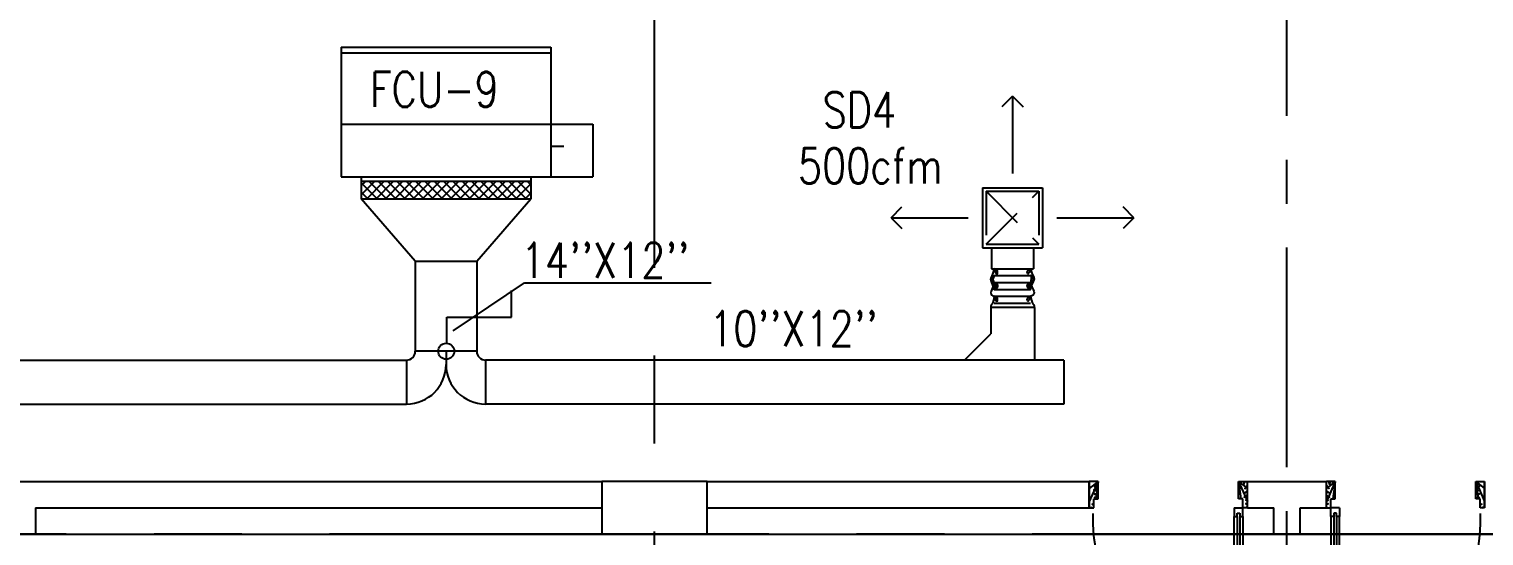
# Model space of a CAD drawing. Extents: x 417866231.7 to 417866328.5, y 43498046.7 to 43498124.2.
# Drawn here: x 417866286.52 to 417866294.8, y 43498081.2 to 43498084.08 of the extents above; entities that cross this region are included whole.
import ezdxf

# ---------------------------------------------------------------- set-up
doc = ezdxf.new("R2010")
doc.units = 0
doc.header["$MEASUREMENT"] = 0
for name, pattern in [('CENTER', [2, 1.25, -0.25, 0.25, -0.25]), ('CENTERX2', [4, 2.5, -0.5, 0.5, -0.5]), ('HIDDEN', [0.375, 0.25, -0.125])]:
    doc.linetypes.add(name, pattern=pattern)
doc.layers.get('0').update_dxf_attribs({"linetype": 'CONTINUOUS'})
for name, color, linetype in [('AXES', 11, 'CENTERX2'), ('AXES1', 11, 'CENTER'), ('COL', 7, 'CONTINUOUS'), ('DOOR', 9, 'CONTINUOUS'), ('DUCT', 6, 'CONTINUOUS'), ('EJ', 9, 'CONTINUOUS'), ('FCU', 6, 'CONTINUOUS'), ('HAT', 11, 'CONTINUOUS'), ('M-AC-FLEX', 7, 'CONTINUOUS'), ('M-EGU.', 2, 'CONTINUOUS'), ('M-TEXT', 2, 'CONTINUOUS'), ('ROOF', 11, 'CONTINUOUS'), ('WALL', 9, 'CONTINUOUS')]:
    doc.layers.add(name, color=color, linetype=linetype)
doc.styles.add('ROMANS', font='ROMANS.shx', dxfattribs={"width": 0.6})

# ---------------------------------------------------------------- blocks, each defined once
blk = doc.blocks.new('DOOR90')
at = {"layer": 'DOOR', "color": 7, "linetype": 'ByBlock'}
for p, q in [((-150, 0), (0, 0)), ((-150, 0), (-150, -25)), ((0, -50), (-113.7, 0)), ((0, -50), (-40.1, 0)), ((0, -50), (0, 0)), ((-1000, -25), (-1050, -25)), ((-1050, -75), (-1050, -25)), ((-1050, -25), (-1050, -75)), ((-1000, -75), (-1050, -75)), ((-1000, -42), (-1020, -42)), ((-1020, -42), (-1020, -58)), ((-1000, -58), (-1020, -58)), ((-1000, -25), (-1000, -42)), ((-1000, -58), (-1000, -75)), ((-877.6, -17.8), (-967.6, -17.8)), ((-967.6, -25), (-967.6, -17.8)), ((-967.6, -75), (-967.6, -82.2)), ((-877.6, -82.2), (-967.6, -82.2)), ((-955, -8.8), (-890.2, -8.8)), ((-955, -17.8), (-955, -8.8)), ((-955, -17.8), (-890.2, -17.8)), ((-955, -82.2), (-890.2, -82.2)), ((-955, -82.2), (-955, -91.2)), ((-890.2, -17.8), (-890.2, -8.8)), ((-890.2, -82.2), (-890.2, -91.2)), ((-877.6, -25), (-877.6, -17.8)), ((-877.6, -75), (-877.6, -82.2)), ((-200, -25), (-150, -25)), ((-200, -42), (-200, -25)), ((-180, -42), (-200, -42)), ((-200, -58), (-180, -58)), ((-200, -75), (-200, -58)), ((-150, -75), (-200, -75)), ((-180, -58), (-180, -42)), ((-150, -25), (-100, -25)), ((-150, -75), (-150, -25)), ((-100, -25), (-100, -50)), ((0, -50), (-100, -36.6)), ((-100, -50), (0, -50)), ((-955, -91.2), (-890.2, -91.2)), ((-150, -875), (-100, -875)), ((-150, -900), (-150, -875)), ((-150, -900), (0, -900)), ((0, -900), (-150, -900)), ((0, -850), (-113.7, -900)), ((-100, -875), (-100, -850)), ((0, -850), (-100, -863.4)), ((-100, -850), (0, -850)), ((0, -850), (-40.1, -900)), ((0, -850), (0, -900))]:
    blk.add_line(p, q, dxfattribs=at)
at = {"layer": 'DOOR', "linetype": 'ByBlock'}
for p, q in [((-200, -25), (-1000, -25)), ((-200, -42), (-1000, -42)), ((-200, -58), (-1000, -58)), ((-1000, -75), (-200, -75))]:
    blk.add_line(p, q, dxfattribs=at)
at = {"layer": 'DOOR', "color": 7, "linetype": 'ByBlock'}
for centre in [(-922.6, 23.5), (-922.6, -123.5)]:
    blk.add_circle(centre, 32.4, dxfattribs=at)
for centre, radius, start, end in [((0, -50), 154.4, 161.10529, 166.28577), ((0, -50), 94.4, 148.01819, 180), ((0, -50), 134.4, 158.15985, 169.28002), ((0, -50), 114.4, 154.08384, 167.37743), ((0, -50), 74.4, 137.77643, 180), ((0, -50), 54.4, 113.20738, 180), ((0, -50), 34.4, 90, 180), ((0, -50), 14.4, 90, 180), ((0, -850), 154.4, 193.71423, 198.89471), ((0, -850), 134.4, 190.71998, 201.84015), ((0, -850), 94.4, 180, 211.98181), ((0, -850), 74.4, 180, 222.22357), ((0, -850), 54.4, 180, 246.79262), ((0, -850), 34.4, 180, 270), ((0, -850), 14.4, 180, 270)]:
    blk.add_arc(centre, radius, start, end, dxfattribs=at)
at = {"layer": 'DOOR', "linetype": 'HIDDEN', "ltscale": 0.5}
blk.add_arc((-222.2, -50), 828.2, 178.27012, 275.00304, dxfattribs=at)
blk = doc.blocks.new('C5')
at = {"layer": 'HAT', "linetype": 'ByBlock'}
h = blk.add_hatch(dxfattribs=at)
h.set_pattern_fill('ANSI31', color=256, scale=300, style=0)
h.set_pattern_definition([(45, (-223356.182, -51411.005), (-26.516504, 26.516504), [])])
h.paths.add_polyline_path([(300, 300), (0, 300), (0, 0), (300, 0)])
h.paths.add_polyline_path([(600, 300), (300, 300), (300, 0), (600, 0)])
at = {"layer": 'COL'}
blk.add_lwpolyline([(600, 300), (0, 300), (0, 0), (600, 0)], close=True, dxfattribs=at)
blk = doc.blocks.new('*X31')
at = {"color": 0}
for p, q in [((-750.2, 2537.8), (-672.3, 2615.8)), ((-750.2, 2590.8), (-725.3, 2615.8)), ((-659.6, 2515.8), (-750.2, 2606.4)), ((-719.2, 2515.8), (-619.2, 2615.8)), ((-606.6, 2515.8), (-706.6, 2615.8)), ((-666.2, 2515.8), (-566.2, 2615.8)), ((-553.6, 2515.8), (-653.6, 2615.8)), ((-613.2, 2515.8), (-513.2, 2615.8)), ((-500.5, 2515.8), (-600.5, 2615.8)), ((-560.1, 2515.8), (-460.1, 2615.8)), ((-447.5, 2515.8), (-547.5, 2615.8)), ((-507.1, 2515.8), (-407.1, 2615.8)), ((-394.5, 2515.8), (-494.5, 2615.8)), ((-454.1, 2515.8), (-354.1, 2615.8)), ((-341.4, 2515.8), (-441.4, 2615.8)), ((-401, 2515.8), (-301, 2615.8)), ((-288.4, 2515.8), (-388.4, 2615.8)), ((-348, 2515.8), (-248, 2615.8)), ((-235.4, 2515.8), (-335.4, 2615.8)), ((-295, 2515.8), (-195, 2615.8)), ((-182.3, 2515.8), (-282.3, 2615.8)), ((-241.9, 2515.8), (-141.9, 2615.8)), ((-129.3, 2515.8), (-229.3, 2615.8)), ((-188.9, 2515.8), (-88.9, 2615.8)), ((-76.3, 2515.8), (-176.3, 2615.8)), ((-135.9, 2515.8), (-35.9, 2615.8)), ((-23.2, 2515.8), (-123.2, 2615.8)), ((-82.8, 2515.8), (17.2, 2615.8)), ((29.8, 2515.8), (-70.2, 2615.8)), ((-29.8, 2515.8), (70.2, 2615.8)), ((82.8, 2515.8), (-17.2, 2615.8)), ((23.2, 2515.8), (123.2, 2615.8)), ((135.9, 2515.8), (35.9, 2615.8)), ((76.3, 2515.8), (176.3, 2615.8)), ((188.9, 2515.8), (88.9, 2615.8)), ((129.3, 2515.8), (214.8, 2601.2)), ((214.8, 2543), (141.9, 2615.8)), ((214.8, 2596), (195, 2615.8)), ((-712.7, 2515.8), (-750.2, 2553.4)), ((182.3, 2515.8), (214.8, 2548.2))]:
    blk.add_line(p, q, dxfattribs=at)
blk = doc.blocks.new('WAP16')
at = {"color": 6}
for p, q in [((-597, 0), (-597, -737)), ((-597, 0), (597, 0)), ((597, 0), (597, -737)), ((-597, -437), (597, -437)), ((-597, -737), (597, -737))]:
    blk.add_line(p, q, dxfattribs=at)
at = {"color": 3}
for p, q in [((-597, -32), (597, -32)), ((597, -437), (835, -437)), ((835, -437), (835, -737)), ((597, -562), (670.3, -562)), ((-482.5, -737), (-482.5, -862)), ((482.5, -737), (482.5, -862)), ((597, -737), (835, -737)), ((-482.5, -762), (482.5, -762)), ((-482.5, -862), (482.5, -862))]:
    blk.add_line(p, q, dxfattribs=at)
at = {"color": 11}
blk.add_blockref('*X31', (267.7, -3377.8), dxfattribs=at)

msp = doc.modelspace()

# ---------------------------------------------------------------- linework, layer by layer
at = {"layer": 'AXES'}
for p, q in [((417866290.0786, 43498046.7245), (417866290.0786, 43498123.5372)), ((417866306.7286, 43498081.2088), (417866239.0386, 43498081.2088))]:
    msp.add_line(p, q, dxfattribs=at)
at = {"layer": 'AXES1'}
msp.add_line((417866293.6786, 43498053.5888), (417866293.6786, 43498112.4088), dxfattribs=at)
at = {"layer": 'DUCT', "linetype": 'ByBlock'}
for p, q in [((417866288.7163, 43498082.7614), (417866288.4088, 43498083.1164)), ((417866289.0663, 43498082.7614), (417866289.3738, 43498083.1164)), ((417866288.7163, 43498082.7614), (417866289.0663, 43498082.7614)), ((417866288.7163, 43498082.7614), (417866288.7163, 43498082.2488)), ((417866289.0663, 43498082.7614), (417866289.0663, 43498082.2488)), ((417866289.2633, 43498082.4429), (417866289.2633, 43498082.5952)), ((417866288.8966, 43498082.4429), (417866289.2633, 43498082.4429)), ((417866288.8966, 43498082.2947), (417866288.8966, 43498082.4429)), ((417866289.0663, 43498082.2488), (417866288.7163, 43498082.2488)), ((417866288.8913, 43498082.2488), (417866288.8913, 43498082.1738)), ((417866275.8527, 43498082.1988), (417866288.6663, 43498082.1988)), ((417866288.6663, 43498082.1988), (417866288.6663, 43498081.9488)), ((417866289.1163, 43498082.1988), (417866289.1163, 43498081.9488)), ((417866292.4094, 43498082.1988), (417866289.1163, 43498082.1988)), ((417866292.4094, 43498082.1988), (417866292.4094, 43498081.9488)), ((417866275.8527, 43498081.9488), (417866288.6663, 43498081.9488)), ((417866292.4094, 43498081.9488), (417866289.1163, 43498081.9488))]:
    msp.add_line(p, q, dxfattribs=at)
at = {"layer": 'DUCT', "color": 4, "linetype": 'ByBlock'}
for p, q in [((417866288.931, 43498082.3661), (417866289.3377, 43498082.6388)), ((417866289.3377, 43498082.6388), (417866290.4007, 43498082.6388))]:
    msp.add_line(p, q, dxfattribs=at)
at = {"layer": 'DUCT'}
for p, q in [((417866292.243, 43498082.4988), (417866291.993, 43498082.4988)), ((417866291.993, 43498082.4988), (417866291.993, 43498082.3488)), ((417866292.243, 43498082.1988), (417866292.243, 43498082.4988)), ((417866291.843, 43498082.1988), (417866291.993, 43498082.3488))]:
    msp.add_line(p, q, dxfattribs=at)
at = {"layer": 'DUCT', "linetype": 'ByBlock'}
msp.add_circle((417866288.8925, 43498082.2494), 0.0453, dxfattribs=at)
for centre, radius, start, end in [((417866288.6663, 43498082.2488), 0.05, 270, 0), ((417866289.1163, 43498082.2488), 0.05, 180, 270), ((417866288.6663, 43498082.1738), 0.225, 270, 0), ((417866289.1163, 43498082.1738), 0.225, 180, 270)]:
    msp.add_arc(centre, radius, start, end, dxfattribs=at)
at = {"layer": 'EJ'}
msp.add_line((417866297.0286, 43498081.2088), (417866293.7536, 43498081.2088), dxfattribs=at)
at = {"layer": 'M-AC-FLEX', "color": 11}
for p, q in [((417866292.0124, 43498082.6794), (417866292.2198, 43498082.6794)), ((417866292.0124, 43498082.6404), (417866292.2198, 43498082.6404)), ((417866292.0124, 43498082.6014), (417866292.2198, 43498082.6014)), ((417866292.0124, 43498082.5624), (417866292.2198, 43498082.5624)), ((417866292.0124, 43498082.5234), (417866292.2198, 43498082.5234))]:
    msp.add_line(p, q, dxfattribs=at)
at = {"layer": 'M-AC-FLEX'}
for points in [[(417866292.0124, 43498082.7184, -1), (417866292.0124, 43498082.6794, 1), (417866292.0124, 43498082.6404)], [(417866292.2198, 43498082.7184, 1), (417866292.2198, 43498082.6794, -1), (417866292.2198, 43498082.6404)], [(417866292.0124, 43498082.6404, -1), (417866292.0124, 43498082.6014, 1), (417866292.0124, 43498082.5624, -1), (417866292.0124, 43498082.5234, 0.506414), (417866291.9936, 43498082.4988, 0.506414)], [(417866292.0124, 43498082.6014, 1), (417866292.0124, 43498082.6404, -1), (417866292.0124, 43498082.6794)], [(417866292.0124, 43498082.6794, 1), (417866292.0124, 43498082.6404)], [(417866292.0124, 43498082.6404, -1), (417866292.0124, 43498082.6794)], [(417866292.2198, 43498082.6014, -1), (417866292.2198, 43498082.6404, 1), (417866292.2198, 43498082.6794)], [(417866292.2198, 43498082.6404, 1), (417866292.2198, 43498082.6014, -1), (417866292.2198, 43498082.5624, 1), (417866292.2198, 43498082.5234, -0.506414), (417866292.2386, 43498082.4988, -0.506414)], [(417866292.2199, 43498082.6794, -1.000001), (417866292.2198, 43498082.6404)], [(417866292.2199, 43498082.6404, 1.000001), (417866292.2198, 43498082.6794)]]:
    msp.add_lwpolyline(points, format="xyb", dxfattribs=at)
at = {"layer": 'M-EGU.'}
for p, q in [((417866292.1161, 43498083.7), (417866292.055, 43498083.6389)), ((417866292.1161, 43498083.7), (417866292.1772, 43498083.6389)), ((417866292.1161, 43498083.7), (417866292.1161, 43498083.2612)), ((417866291.9457, 43498083.1792), (417866291.9457, 43498082.8384)), ((417866291.9457, 43498083.1792), (417866292.2865, 43498083.1792)), ((417866292.2865, 43498083.1792), (417866292.2865, 43498082.8384)), ((417866291.4249, 43498083.0088), (417866291.486, 43498083.0699)), ((417866292.8073, 43498083.0088), (417866292.7462, 43498083.0699)), ((417866291.4249, 43498083.0088), (417866291.8637, 43498083.0088)), ((417866291.4249, 43498083.0088), (417866291.486, 43498082.9477)), ((417866292.3685, 43498083.0088), (417866292.8073, 43498083.0088)), ((417866292.8073, 43498083.0088), (417866292.7462, 43498082.9477)), ((417866291.9457, 43498082.8384), (417866292.2865, 43498082.8384)), ((417866291.9961, 43498082.8384), (417866291.9961, 43498082.7184)), ((417866292.2361, 43498082.8384), (417866292.2361, 43498082.7184)), ((417866291.9961, 43498082.7184), (417866292.2361, 43498082.7184))]:
    msp.add_line(p, q, dxfattribs=at)
at = {"layer": 'M-EGU.', "linetype": 'HIDDEN'}
for p, q in [((417866291.9657, 43498083.1592), (417866292.2665, 43498082.8584)), ((417866291.9657, 43498082.8584), (417866292.2665, 43498083.1592)), ((417866291.9657, 43498083.1592), (417866291.9657, 43498082.8584)), ((417866291.9657, 43498083.1592), (417866292.2665, 43498083.1592)), ((417866292.2665, 43498083.1592), (417866292.2665, 43498082.8584)), ((417866291.9657, 43498082.8584), (417866292.2665, 43498082.8584))]:
    msp.add_line(p, q, dxfattribs=at)
at = {"layer": 'ROOF'}
msp.add_line((417866264.7543, 43498081.2088), (417866297.4043, 43498081.2088), dxfattribs=at)
at = {"layer": 'WALL'}
for p, q in [((417866283.0286, 43498081.5088), (417866289.7786, 43498081.5088)), ((417866290.3786, 43498081.5088), (417866292.5536, 43498081.5088)), ((417866292.5536, 43498081.3588), (417866292.5536, 43498081.5088)), ((417866293.4536, 43498081.5088), (417866293.9036, 43498081.5088)), ((417866293.4536, 43498081.3588), (417866293.4536, 43498081.5088)), ((417866293.9036, 43498081.3588), (417866293.9036, 43498081.5088)), ((417866286.5536, 43498081.3588), (417866286.5536, 43498081.2088)), ((417866286.5536, 43498081.3588), (417866289.7786, 43498081.3588)), ((417866290.3786, 43498081.3588), (417866292.5536, 43498081.3588)), ((417866293.4536, 43498081.3588), (417866293.6036, 43498081.3588)), ((417866293.6036, 43498081.2088), (417866293.6036, 43498081.3588)), ((417866293.7536, 43498081.2088), (417866293.7536, 43498081.3588)), ((417866293.7536, 43498081.3588), (417866293.9036, 43498081.3588)), ((417866286.5536, 43498081.2088), (417866286.4036, 43498081.2088)), ((417866293.6036, 43498081.2088), (417866293.7536, 43498081.2088))]:
    msp.add_line(p, q, dxfattribs=at)

# ---------------------------------------------------------------- block references
at = {"layer": 'COL', "linetype": 'ByBlock', "xscale": 0.0009999871253967285, "yscale": 0.001000002026557922, "zscale": 0.001}
msp.add_blockref('C5', (417866289.7786, 43498081.2088), dxfattribs=at)
at = {"layer": 'DOOR', "color": 0, "linetype": 'ByBlock', "yscale": 0.001000002026557922, "zscale": 0.001}
for p, xscale, rotation in [((417866293.4536, 43498081.5088), -0.001000002026557922, 270), ((417866293.9036, 43498081.5088), 0.001000002026557922, 90)]:
    msp.add_blockref('DOOR90', p, dxfattribs=dict(at, xscale=xscale, rotation=rotation))
at = {"layer": 'FCU', "linetype": 'ByBlock', "xscale": 0.0009999871253967285, "yscale": 0.001000002026557922, "zscale": 0.001}
msp.add_blockref('WAP16', (417866288.8913, 43498083.9784), dxfattribs=at)

# ---------------------------------------------------------------- texts
at = {"layer": 'M-TEXT', "style": 'ROMANS', "width": 0.8}
for s, p in [('FCU-9', (417866288.4577, 43498083.6393)), ('SD4', (417866291.0356, 43498083.5223)), ('500cfm', (417866290.8953, 43498083.2043)), ("14''X12''", (417866289.3174, 43498082.6665)), ("10''X12''", (417866290.3897, 43498082.2775))]:
    msp.add_text(s, height=0.2, dxfattribs=at).set_placement(p)

doc.saveas('drawing.dxf')
